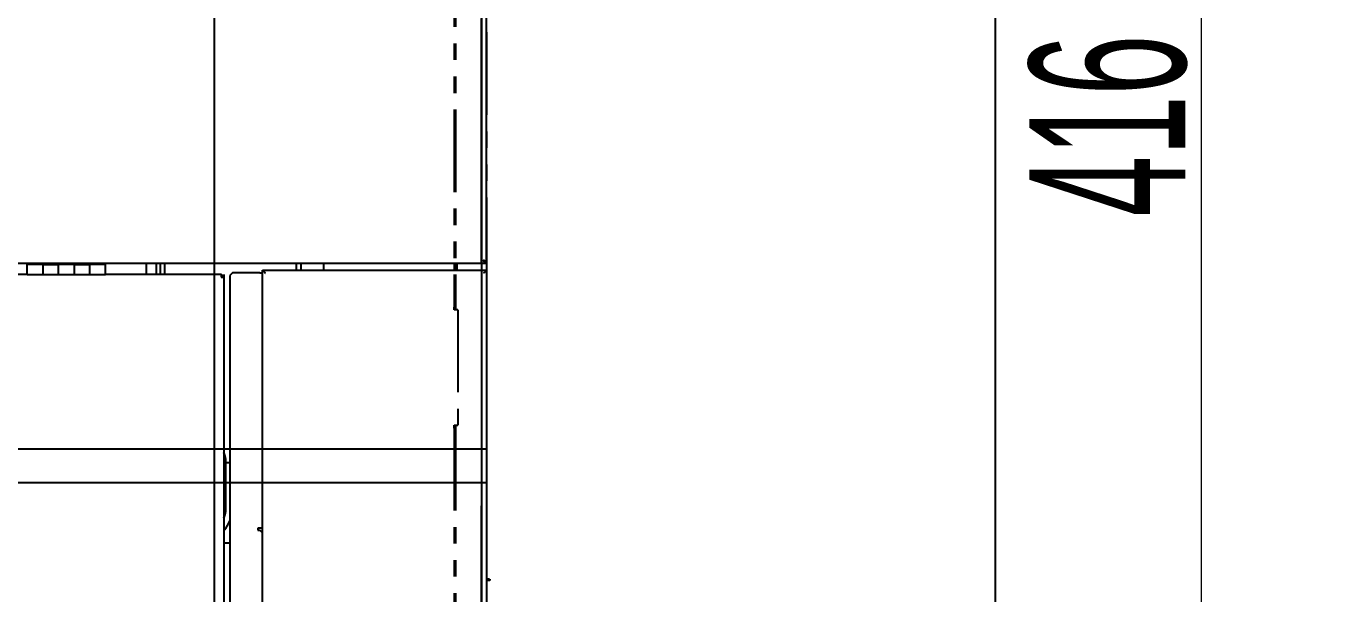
# Model space of a CAD drawing. Header units: centimetres. Extents: x 405564 to 502064, y 46284 to 60634.
# Drawn here: x 454405.3 to 454506.3, y 53071.3 to 53114.9 of the extents above; entities that cross this region are included whole.
import ezdxf
from ezdxf import colors
from ezdxf.entities.mleader import LeaderData, LeaderLine
from ezdxf.math import Vec2, Vec3
from ezdxf.xclip import XClip

# ---------------------------------------------------------------- set-up
doc = ezdxf.new("R2010")
doc.units = ezdxf.units.CM
doc.header["$XCLIPFRAME"] = 0
for name, pattern in [('3+1_3b$0$DASHED', [0.25, 0.125, -0.125]), ('SLD-2点鎖線', [12.7, 6.35, -1.27, 1.27, -1.27, 1.27, -1.27]), ('SLD-実線', [0])]:
    doc.linetypes.add(name, pattern=pattern)
doc.layers.get('0').update_dxf_attribs({"color": 8, "lineweight": 9})
for name, color, linetype in [('---___EB_draft03_cihazlar', 8, 'Continuous'), ('---___EB_rev', 8, 'Continuous'), ('0-KRCN-ASMATAVAN-130426', 8, 'Continuous'), ('AS_DUV', 8, 'Continuous'), ('AS_PYZ_BINA', 8, 'Continuous')]:
    doc.layers.add(name, color=color, linetype=linetype)
doc.layers.add('0-KRCN-MİMARİ-220526', color=8, linetype='Continuous', lineweight=9)
doc.layers.add('OL_Ic', color=8, linetype='Continuous', lineweight=9)
doc.styles.add('Normal_ITL', font='swissi.ttf')
doc.styles.add('OLCU50', font='arial.ttf', dxfattribs={"width": 0.5, "height": 12})
doc.dimstyles.new('olcu 50', dxfattribs={"dimscale": 0.5, "dimtxt": 12, "dimasz": 0.5, "dimexe": 0, "dimexo": 0, "dimgap": 2, "dimtad": 1, "dimdec": 1, "dimrnd": 0.5, "dimdsep": 46, "dimtxsty": 'OLCU50', "dimblk1": 'SOL', "dimblk2": 'SAG', "dimsah": 1, "dimcen": 0, "dimse1": 1, "dimse2": 1, "dimadec": 0, "dimazin": 0, "dimtfac": 0.008, "dimtdec": 1, "dimtix": 1, "dimtmove": 2, "dimatfit": 3, "dimldrblk": 'SOL', "dimfxl": 1, "dimtolj": 1, "dimarcsym": 0})

# ---------------------------------------------------------------- blocks, each defined once
blk = doc.blocks.new('Conveyor1M')
at = {"layer": '---___EB_draft03_cihazlar', "color": 1, "linetype": '3+1_3b$0$DASHED', "ltscale": 150}
blk.add_lwpolyline([(276488.24, -40561.41), (276724.24, -40561.41), (276724.24, -40661.41), (276488.24, -40661.41), (276488.24, -40561.41)], dxfattribs=at)
blk = doc.blocks.new('SMD Dizgi Makinesi')
at = {"layer": '---___EB_draft03_cihazlar', "linetype": 'SLD-2点鎖線'}
for p, q in [((275465.69, -39730.76), (275632.46, -39730.76)), ((275559.67, -39730.76), (275538.49, -39730.76)), ((275559.5, -39730.88), (275559.67, -39730.88)), ((275559.54, -39730.89), (275559.54, -39730.96)), ((275559.67, -39730.76), (275559.67, -39730.88)), ((275559.67, -39730.76), (275560.19, -39730.76)), ((275559.67, -39730.89), (275559.67, -39868.03)), ((275560.19, -39747.98), (275560.19, -39730.76)), ((275560.19, -39730.76), (275560.19, -39730.76)), ((275560.19, -39730.76), (275560.2, -39730.78)), ((275560.19, -39730.76), (275633.65, -39730.76)), ((275560.2, -39730.78), (275560.23, -39730.8)), ((275560.23, -39730.8), (275560.26, -39730.83)), ((275560.26, -39730.83), (275560.3, -39730.86)), ((275560.3, -39730.86), (275560.34, -39730.91)), ((275560.34, -39730.91), (275560.38, -39730.95)), ((275560.38, -39730.95), (275560.43, -39731)), ((275583.95, -39730.59), (275583.95, -39730.51)), ((275583.95, -39730.51), (275584.07, -39730.51)), ((275583.95, -39730.52), (275584.07, -39730.52)), ((275583.95, -39730.59), (275583.95, -39730.76)), ((275584.07, -39730.64), (275583.95, -39730.64)), ((275584.07, -39730.51), (275584.07, -39730.76)), ((275559.67, -39733.04), (275560.19, -39733.04)), ((275563.23, -39732.96), (275563.23, -39733.04)), ((275563.23, -39732.96), (275572.12, -39732.96)), ((275563.23, -39733.04), (275563.23, -39733.14)), ((275572.12, -39733.04), (275572.12, -39732.96)), ((275572.12, -39733.14), (275572.12, -39733.04)), ((275535.13, -39733.14), (275563.03, -39733.14)), ((275535.13, -39733.26), (275563.03, -39733.26)), ((275559.67, -39733.14), (275560.19, -39733.14)), ((275559.67, -39733.26), (275560.19, -39733.26)), ((275563.03, -39733.14), (275563.23, -39733.14)), ((275563.03, -39733.26), (275563.03, -39733.14)), ((275563.23, -39733.26), (275563.03, -39733.26)), ((275563.23, -39733.14), (275563.23, -39733.26)), ((275572.12, -39733.14), (275572.33, -39733.14)), ((275572.12, -39733.26), (275572.12, -39733.14)), ((275572.33, -39733.26), (275572.12, -39733.26)), ((275572.33, -39733.14), (275632.26, -39733.14)), ((275572.33, -39733.14), (275572.33, -39733.26)), ((275572.33, -39733.26), (275632.26, -39733.26)), ((275559.67, -39743.28), (275560.19, -39743.28)), ((275559.67, -39745.03), (275560.19, -39745.03)), ((275559.67, -39745.38), (275560.19, -39745.38)), ((275560.19, -39747.98), (275560.2, -39747.96)), ((275560.19, -39747.98), (275560.19, -39747.98)), ((275633.65, -39747.98), (275560.19, -39747.98)), ((275560.2, -39747.96), (275560.23, -39747.94)), ((275560.23, -39747.94), (275560.26, -39747.91)), ((275560.26, -39747.91), (275560.3, -39747.88)), ((275560.3, -39747.88), (275560.34, -39747.83)), ((275560.34, -39747.83), (275560.38, -39747.79)), ((275560.38, -39747.79), (275560.43, -39747.74)), ((275560.39, -39748.19), (275560.39, -39747.98)), ((275560.39, -39748.19), (275560.39, -39750.29)), ((275580.02, -39747.98), (275580.02, -39748.19)), ((275580.02, -39748.19), (275580.02, -39748.33)), ((275580.4, -39747.98), (275580.19, -39748.18)), ((275580.19, -39748.33), (275580.19, -39748.18)), ((275580.02, -39748.33), (275580.19, -39748.33)), ((275560.39, -39750.29), (275560.6, -39750.49)), ((275560.52, -39750.94), (275560.73, -39750.94)), ((275560.52, -39751.09), (275560.73, -39751.09)), ((275560.52, -39751.14), (275560.52, -39751.1)), ((275560.52, -39751.14), (275560.52, -39760.05)), ((275560.52, -39751.14), (275560.73, -39751.14)), ((275560.6, -39750.49), (275631.79, -39750.49)), ((275560.68, -39751.14), (275560.68, -39751.1)), ((275560.73, -39750.94), (275612.6, -39750.94)), ((275560.73, -39751.14), (275560.73, -39750.94)), ((275575.01, -39750.49), (275575.01, -39750.79)), ((275578.47, -39750.79), (275575.01, -39750.79)), ((275581.16, -39750.94), (275581.16, -39750.49)), ((275560.52, -39755.49), (275559.67, -39755.49)), ((275560.52, -39755.81), (275559.67, -39755.81)), ((275560.52, -39756.11), (275559.67, -39756.11)), ((275560.52, -39756.9), (275559.67, -39756.9)), ((275559.75, -39760.05), (275559.75, -39761.25)), ((275560.52, -39760.05), (275559.75, -39760.05)), ((275560.52, -39761.25), (275560.52, -39760.05)), ((275560.52, -39761.25), (275559.75, -39761.25)), ((275559.75, -39762.45), (275559.75, -39761.25)), ((275560.52, -39762.45), (275560.52, -39761.25)), ((275559.75, -39762.45), (275559.75, -39763.66)), ((275559.75, -39762.45), (275560.52, -39762.45)), ((275560.52, -39763.66), (275560.52, -39762.45)), ((275560.52, -39763.66), (275559.75, -39763.66)), ((275559.75, -39764.86), (275559.75, -39763.66)), ((275560.52, -39764.86), (275560.52, -39763.66)), ((275559.75, -39764.86), (275559.75, -39766.06)), ((275559.75, -39764.86), (275560.52, -39764.86)), ((275560.52, -39766.06), (275560.52, -39764.86)), ((275560.52, -39766.06), (275559.75, -39766.06)), ((275560.52, -39766.06), (275560.52, -39794.1))]:
    blk.add_line(p, q, dxfattribs=at)
at = {"layer": '---___EB_draft03_cihazlar', "linetype": 'SLD-実線'}
for p, q in [((275559.67, -39730.76), (275538.49, -39730.76)), ((275559.5, -39730.88), (275559.67, -39730.88)), ((275559.54, -39730.89), (275559.54, -39730.96)), ((275559.67, -39730.76), (275559.67, -39730.88)), ((275559.67, -39730.76), (275560.19, -39730.76)), ((275559.67, -39730.89), (275559.67, -39868.03)), ((275560.19, -39747.98), (275560.19, -39730.76)), ((275560.19, -39730.76), (275560.19, -39730.76)), ((275560.19, -39730.76), (275560.2, -39730.78)), ((275560.19, -39730.76), (275633.65, -39730.76)), ((275560.2, -39730.78), (275560.23, -39730.8)), ((275560.23, -39730.8), (275560.26, -39730.83)), ((275560.26, -39730.83), (275560.3, -39730.86)), ((275560.3, -39730.86), (275560.34, -39730.91)), ((275560.34, -39730.91), (275560.38, -39730.95)), ((275560.38, -39730.95), (275560.43, -39731)), ((275559.67, -39733.04), (275560.19, -39733.04)), ((275559.67, -39733.14), (275560.19, -39733.14)), ((275559.67, -39733.26), (275560.19, -39733.26)), ((275559.67, -39743.28), (275560.19, -39743.28)), ((275559.67, -39745.03), (275560.19, -39745.03)), ((275559.67, -39745.38), (275560.19, -39745.38)), ((275560.19, -39747.98), (275560.2, -39747.96)), ((275560.19, -39747.98), (275560.19, -39747.98)), ((275633.65, -39747.98), (275560.19, -39747.98)), ((275560.2, -39747.96), (275560.23, -39747.94)), ((275560.23, -39747.94), (275560.26, -39747.91)), ((275560.26, -39747.91), (275560.3, -39747.88)), ((275560.3, -39747.88), (275560.34, -39747.83)), ((275560.34, -39747.83), (275560.38, -39747.79)), ((275560.38, -39747.79), (275560.43, -39747.74)), ((275560.39, -39748.19), (275560.39, -39747.98)), ((275560.39, -39748.19), (275560.39, -39750.29)), ((275580.02, -39747.98), (275580.02, -39748.19)), ((275580.02, -39748.19), (275580.02, -39748.33)), ((275580.4, -39747.98), (275580.19, -39748.18)), ((275580.19, -39748.33), (275580.19, -39748.18)), ((275580.02, -39748.33), (275580.19, -39748.33)), ((275560.39, -39750.29), (275560.6, -39750.49)), ((275560.52, -39750.94), (275560.73, -39750.94)), ((275560.52, -39751.09), (275560.73, -39751.09)), ((275560.52, -39751.14), (275560.52, -39751.1)), ((275560.52, -39751.14), (275560.52, -39760.05)), ((275560.52, -39751.14), (275560.73, -39751.14)), ((275560.6, -39750.49), (275631.79, -39750.49)), ((275560.68, -39751.14), (275560.68, -39751.1)), ((275560.73, -39750.94), (275612.6, -39750.94)), ((275560.73, -39751.14), (275560.73, -39750.94)), ((275575.01, -39750.49), (275575.01, -39750.79)), ((275578.47, -39750.79), (275575.01, -39750.79)), ((275581.16, -39750.94), (275581.16, -39750.49)), ((275560.52, -39755.49), (275559.67, -39755.49)), ((275560.52, -39755.81), (275559.67, -39755.81)), ((275560.52, -39756.11), (275559.67, -39756.11)), ((275560.52, -39756.9), (275559.67, -39756.9)), ((275560.52, -39760.05), (275559.75, -39760.05)), ((275559.75, -39760.05), (275559.75, -39761.25)), ((275560.52, -39761.25), (275560.52, -39760.05)), ((275560.52, -39761.25), (275559.75, -39761.25)), ((275559.75, -39762.45), (275559.75, -39761.25)), ((275560.52, -39762.45), (275560.52, -39761.25)), ((275559.75, -39762.45), (275560.52, -39762.45)), ((275559.75, -39762.45), (275559.75, -39763.66)), ((275560.52, -39763.66), (275560.52, -39762.45)), ((275560.52, -39763.66), (275559.75, -39763.66)), ((275559.75, -39764.86), (275559.75, -39763.66)), ((275560.52, -39764.86), (275560.52, -39763.66)), ((275559.75, -39764.86), (275560.52, -39764.86)), ((275559.75, -39764.86), (275559.75, -39766.06)), ((275560.52, -39766.06), (275560.52, -39764.86)), ((275560.52, -39766.06), (275559.75, -39766.06)), ((275560.52, -39766.06), (275560.52, -39794.1))]:
    blk.add_line(p, q, dxfattribs=at)
at = {"layer": '---___EB_draft03_cihazlar'}
for p, q in [((275573.93, -39868.16), (275573.93, -39730.76)), ((275576.51, -39868.16), (275576.51, -39730.76))]:
    blk.add_line(p, q, dxfattribs=at)
at = {"layer": '---___EB_draft03_cihazlar', "color": 1, "linetype": '3+1_3b$0$DASHED', "ltscale": 150}
blk.add_lwpolyline([(275341.08, -39731.16), (275757.08, -39731.16), (275757.08, -39868.16), (275341.08, -39868.16), (275341.08, -39731.16)], dxfattribs=at)
at = {"layer": '---___EB_draft03_cihazlar', "color": 1}
blk.add_lwpolyline([(275426.08, -39731.16), (275672.08, -39731.16), (275672.08, -39868.16), (275426.08, -39868.16), (275426.08, -39731.16)], dxfattribs=at)
at = {"layer": '---___EB_draft03_cihazlar', "linetype": 'SLD-2点鎖線'}
for centre, major_axis, start_param, end_param in [((275575.01, -39752.79), (-2.07, 0), 4.712389, 5.10215), ((275578.47, -39752.79), (-2.07, 0), 4.322628, 4.712389), ((275578.47, -39752.79), (-2.58, 0), 3.974663, 4.309673)]:
    blk.add_ellipse(centre, major_axis=major_axis, ratio=0.969208, start_param=start_param, end_param=end_param, dxfattribs=at)
at = {"layer": '---___EB_draft03_cihazlar', "linetype": 'SLD-実線'}
for centre, major_axis, start_param, end_param in [((275575.01, -39752.79), (-2.07, 0), 4.712389, 5.10215), ((275578.47, -39752.79), (-2.07, 0), 4.322628, 4.712389), ((275578.47, -39752.79), (-2.58, 0), 3.974663, 4.309673)]:
    blk.add_ellipse(centre, major_axis=major_axis, ratio=0.969208, start_param=start_param, end_param=end_param, dxfattribs=at)
for points, knots in [([(275559.67, -39730.76), (275559.65, -39730.76), (275559.61, -39730.77), (275559.54, -39730.83), (275559.48, -39730.91), (275559.44, -39730.97), (275559.42, -39731)], [0, 0, 0, 0, 0.254644, 0.509537, 0.764433, 1, 1, 1, 1]), ([(275559.42, -39731), (275559.45, -39730.99), (275559.52, -39730.97), (275559.6, -39730.94), (275559.66, -39730.91), (275559.66, -39730.9), (275559.67, -39730.89)], [0, 0, 0, 0, 0.24999, 0.499993, 0.750007, 1, 1, 1, 1])]:
    blk.add_open_spline(points, degree=3, knots=knots, dxfattribs=at)
at = {"layer": '---___EB_draft03_cihazlar', "linetype": 'SLD-2点鎖線'}
for points, knots in [([(275559.67, -39730.76), (275559.65, -39730.76), (275559.61, -39730.77), (275559.54, -39730.83), (275559.48, -39730.91), (275559.44, -39730.97), (275559.42, -39731)], [0, 0, 0, 0, 0.254644, 0.509537, 0.764433, 1, 1, 1, 1]), ([(275559.42, -39731), (275559.45, -39730.99), (275559.52, -39730.97), (275559.6, -39730.94), (275559.66, -39730.91), (275559.66, -39730.9), (275559.67, -39730.89)], [0, 0, 0, 0, 0.24999, 0.499993, 0.750007, 1, 1, 1, 1])]:
    blk.add_open_spline(points, degree=3, knots=knots, dxfattribs=at)
blk = doc.blocks.new('SOL')
at = {"color": 0}
for p, q in [((0, 50), (0, -7)), ((-7, 0), (7, 0))]:
    blk.add_line(p, q, dxfattribs=at)
at = {"color": 1}
blk.add_circle((0, 0), 3, dxfattribs=at)
blk = doc.blocks.new('SAG')
at = {"color": 0}
for p, q in [((0, -50), (0, 7)), ((7, 0), (-7, 0))]:
    blk.add_line(p, q, dxfattribs=at)
at = {"color": 1}
blk.add_circle((0, 0), 3, dxfattribs=at)
blk = doc.blocks.new('*D702')
at = {"layer": '---___EB_rev', "color": 0, "lineweight": -2, "transparency": 16777216}
blk.add_line((16431.49, -7318.99), (16431.49, -7734.49), dxfattribs=at)
at = {"layer": 'Defpoints', "color": 0, "transparency": 16777216}
for p in [(16376.18, -7318.74), (16376.18, -7734.74), (16431.49, -7734.74)]:
    blk.add_point(p, dxfattribs=at)
at = {"layer": '---___EB_rev', "color": 0, "lineweight": -2, "transparency": 16777216, "xscale": 0.25, "yscale": 0.25, "zscale": 0.25}
for name, p, rotation in [('SOL', (16431.49, -7318.74), 90), ('SAG', (16431.49, -7734.74), 270)]:
    blk.add_blockref(name, p, dxfattribs=dict(at, rotation=rotation))
at = {"layer": '---___EB_rev', "color": 0, "transparency": 16777216, "insert": (16424.37, -7526.74), "char_height": 12, "attachment_point": 5, "rotation": 90, "style": 'OLCU50'}
blk.add_mtext('\\A1;416', dxfattribs=at)
blk = doc.blocks.new('A$Ca63a641c')
at = {"layer": 'AS_PYZ_BINA'}
ml = blk.add_multileader_mtext('Standard', dxfattribs=at)
ml.set_content('EST boyalı panel çit ve panel çit kapı (AS 51.101)', color=256, style='Normal_ITL')
ml.set_leader_properties()
ml.build(insert=Vec2(0, 0))
ml.multileader.update_dxf_attribs({"dogleg_length": 0.379, "arrow_head_size": 17.04, "scale": 75})
ctx = ml.context
ctx.base_point, ctx.scale, ctx.char_height, ctx.arrow_head_size, ctx.landing_gap_size, ctx.plane_origin = Vec3(140.51, 464.3), 75, 20, 17.04, 14.2, Vec3(92.51, 620.11)
notes = []
notes.append((ctx, [(0, (1, 1, 0), (112.11, 464.3), (1, 0), 28.4, [(0, [(68.5, 410)], 0, [])])]))
ctx.mtext.insert, ctx.mtext.width, ctx.mtext.flow_direction = Vec3(154.71, 477.51), 604.5634, 5
for ctx, leaders in notes:
    for number, flags, end, landing, length, lines in leaders:
        leader = LeaderData()
        leader.index, (leader.has_last_leader_line, leader.has_dogleg_vector, leader.attachment_direction) = number, flags
        leader.last_leader_point, leader.dogleg_vector, leader.dogleg_length = Vec3(end), Vec3(landing), length
        for number, points, colour, breaks in lines:
            line = LeaderLine()
            line.index, line.vertices, line.color, line.breaks = number, Vec3.list(points), colors.encode_raw_color(colour), breaks
            leader.lines.append(line)
        ctx.leaders.append(leader)
blk = doc.blocks.new('A$C85dec720')
at = {"layer": 'OL_Ic'}
blk.add_blockref('A$Ca63a641c', (5315.08, 5344.25, 28.4), dxfattribs=at)
blk = doc.blocks.new('A$C6A10300A')
at = {"layer": '---___EB_draft03_cihazlar', "rotation": 270}
for name, p in [('SMD Dizgi Makinesi', (56107.34, 268022.33)), ('Conveyor1M', (57037.59, 268999.5))]:
    blk.add_blockref(name, p, dxfattribs=at)
at = {"layer": 'AS_DUV'}
ref = blk.add_blockref('A$C85dec720', (28900.96, -17748.98), dxfattribs=dict(at, rotation=105.0255580063709))
XClip(ref).set_block_clipping_path([(6220.3367769278, 6783.7313721173), (4126.4071464743, -1017.0000000052), (7354.8298234051, -1883.5969356479), (9448.7594538586, 5917.1344364745)])
at = {"layer": '---___EB_rev'}
dim = blk.add_linear_dim(base=(16431.49, -7734.74), p1=(16376.18, -7318.74), p2=(16376.18, -7734.74), angle=90, dimstyle='olcu 50', override={"dimfxl": 0.15, "dimfxlon": 1, "dimarcsym": 2}, dxfattribs=at)
dim.commit()
dim.dimension.update_dxf_attribs({"geometry": '*D702', "text_midpoint": (16424.37, -7526.74)})

msp = doc.modelspace()

# ---------------------------------------------------------------- linework, layer by layer
at = {"layer": '0-KRCN-ASMATAVAN-130426'}
for p, q in [((454419.75, 52222.56), (454419.75, 53422.56)), ((454479.75, 52222.56), (454479.75, 53422.56))]:
    msp.add_line(p, q, dxfattribs=at)

# ---------------------------------------------------------------- next in the draw order: block references
at = {"layer": '0-KRCN-MİMARİ-220526'}
msp.add_blockref('A$C6A10300A', (438064.07, 60634.02), dxfattribs=at)

doc.saveas('drawing.dxf')
